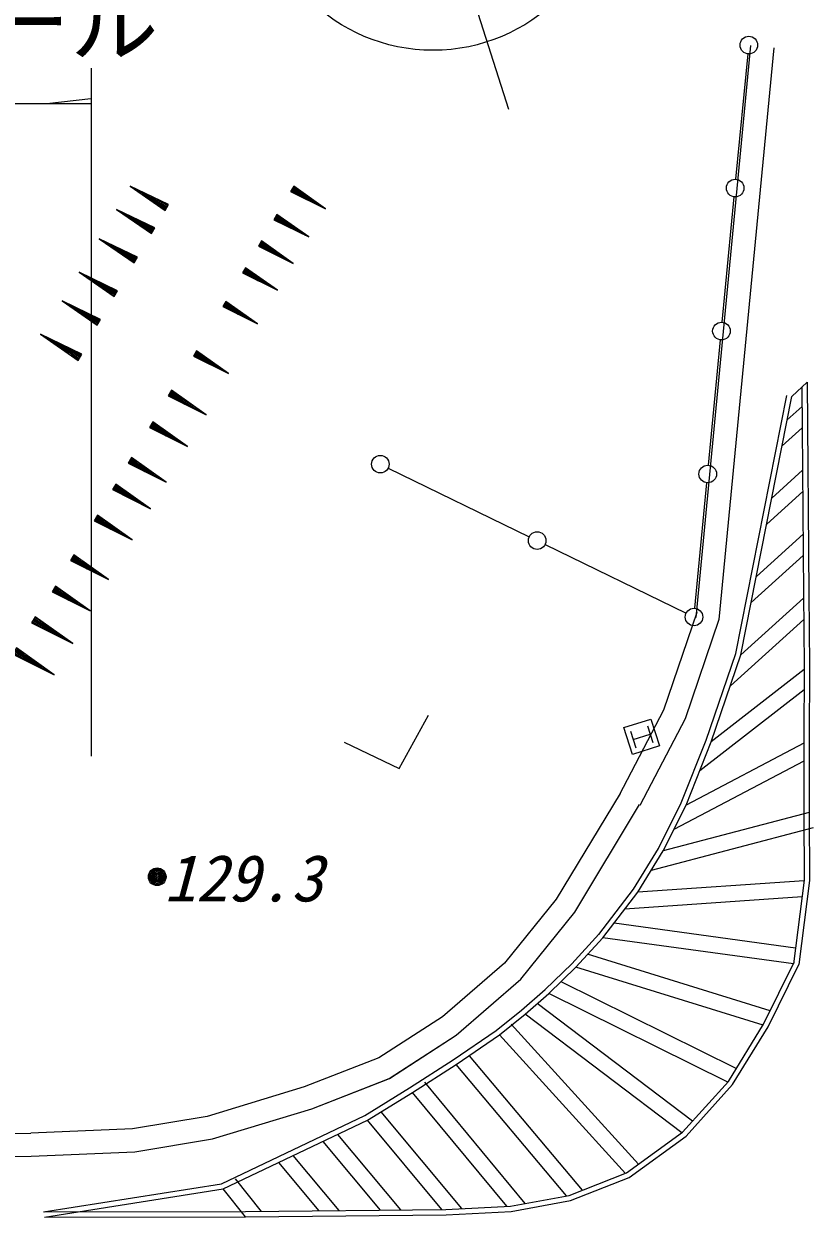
# Model space of a CAD drawing. Units: millimetres, scale not verified. Extents: x 40000 to 680000, y 20000 to 380000.
# Drawn here: x 519497 to 541828, y 275378 to 309124 of the extents above; entities that cross this region are included whole.
import ezdxf
from ezdxf.enums import TextEntityAlignment as Align

# ---------------------------------------------------------------- set-up
doc = ezdxf.new("R2010")
doc.units = ezdxf.units.MM
doc.header["$LTSCALE"] = 1000
doc.layers.add('M-BGD', color=7, linetype='Continuous', lineweight=25)
doc.layers.add('M-STR-STRC', color=7, linetype='Continuous', lineweight=25)
doc.styles.add('ＭＳ ゴシック', font='')
doc.styles.get('ＭＳ ゴシック').set_extended_font_data('MS Gothic')

# ---------------------------------------------------------------- blocks, each defined once
blk = doc.blocks.new('BUHIN122')
at = {"color": 7, "linetype": 'Continuous', "lineweight": 25}
blk.add_circle((0, 0), 249, dxfattribs=at)
blk = doc.blocks.new('BUHIN123')
at = {"color": 7, "linetype": 'Continuous', "lineweight": 25}
blk.add_circle((0, 0), 249, dxfattribs=at)
blk = doc.blocks.new('BUHIN124')
at = {"color": 7, "linetype": 'Continuous', "lineweight": 25}
blk.add_circle((0, 0), 249, dxfattribs=at)
blk = doc.blocks.new('BUHIN152')
at = {"color": 7, "linetype": 'Continuous', "lineweight": 25}
for p, q in [((-218, 313), (-318, 547)), ((-294, 557), (-78, 51)), ((65, -219), (-270, 567)), ((-246, 577), (205, -481)), ((113, -199), (-222, 587)), ((-204, 595), (11, 90)), ((-78, 373), (-177, 606))]:
    blk.add_line(p, q, dxfattribs=at)
blk.add_lwpolyline([(-347, 559), (255, -598), (-162, 638)], close=True, dxfattribs=at)
blk = doc.blocks.new('BUHIN153')
at = {"color": 7, "linetype": 'Continuous', "lineweight": 25}
for p, q in [((-220, 312), (-321, 544)), ((-297, 555), (-79, 51)), ((67, -219), (-273, 565)), ((-250, 575), (208, -480)), ((114, -198), (-226, 586)), ((-208, 594), (11, 90)), ((-80, 373), (-181, 605))]:
    blk.add_line(p, q, dxfattribs=at)
blk.add_lwpolyline([(-351, 556), (259, -596), (-166, 636)], close=True, dxfattribs=at)
blk = doc.blocks.new('BUHIN154')
at = {"color": 7, "linetype": 'Continuous', "lineweight": 25}
for p, q in [((-203, 288), (-296, 503)), ((-274, 512), (-73, 47)), ((62, -202), (-252, 522)), ((-230, 531), (192, -443)), ((106, -183), (-208, 541)), ((-192, 548), (10, 83)), ((-74, 344), (-167, 559))]:
    blk.add_line(p, q, dxfattribs=at)
blk.add_lwpolyline([(-324, 513), (239, -550), (-153, 587)], close=True, dxfattribs=at)
blk = doc.blocks.new('BUHIN155')
at = {"color": 7, "linetype": 'Continuous', "lineweight": 25}
for p, q in [((-187, 263), (-274, 460)), ((-253, 468), (-67, 43)), ((57, -185), (-233, 477)), ((-213, 486), (178, -405)), ((97, -167), (-193, 495)), ((-178, 502), (9, 76)), ((-69, 315), (-155, 511))]:
    blk.add_line(p, q, dxfattribs=at)
blk.add_lwpolyline([(-299, 469), (221, -504), (-143, 538)], close=True, dxfattribs=at)
blk = doc.blocks.new('BUHIN156')
at = {"color": 7, "linetype": 'Continuous', "lineweight": 25}
for p, q in [((258, -572), (-215, 477)), ((-117, 197), (234, -582)), ((-70, 218), (282, -561)), ((216, -590), (-9, -90)), ((305, -550), (79, -50)), ((225, -309), (329, -540)), ((86, -371), (190, -602))]:
    blk.add_line(p, q, dxfattribs=at)
blk.add_lwpolyline([(359, -551), (-267, 592), (175, -634)], close=True, dxfattribs=at)
blk = doc.blocks.new('BUHIN157')
at = {"color": 7, "linetype": 'Continuous', "lineweight": 25}
for p, q in [((238, -528), (-199, 440)), ((-108, 182), (216, -538)), ((-64, 201), (260, -518)), ((200, -545), (-9, -83)), ((282, -508), (73, -46)), ((208, -285), (304, -498)), ((79, -343), (175, -556))]:
    blk.add_line(p, q, dxfattribs=at)
blk.add_lwpolyline([(332, -509), (-247, 547), (162, -585)], close=True, dxfattribs=at)
blk = doc.blocks.new('BUHIN158')
at = {"color": 7, "linetype": 'Continuous', "lineweight": 25}
for centre, radius in [((0, 0), 250), ((0, 0), 219), ((0, 0), 188), ((0, 0), 156), ((0, 0), 125), ((0, 0), 93.8), ((0, -1), 62.5), ((0, 0), 31.2)]:
    blk.add_circle(centre, radius, dxfattribs=at)
blk = doc.blocks.new('BUHIN73')
at = {"color": 7, "linetype": 'Continuous', "lineweight": 25}
blk.add_line((63, 115), (-1032, 718), dxfattribs=at)

msp = doc.modelspace()

# ---------------------------------------------------------------- linework, layer by layer
at = {"layer": 'M-BGD'}
for p, q in [((525584, 330519), (533210, 306711)), ((538514, 292337), (540069, 308512)), ((538514, 292337), (540069, 308512)), ((538514, 292337), (540069, 308512)), ((540716, 308450), (539161, 292275)), ((540716, 308450), (539161, 292275)), ((540716, 308450), (539161, 292275)), ((539645, 304729), (539985, 308275)), ((539645, 304729), (539985, 308275)), ((521403, 307874), (521403, 288415)), ((509089, 306874), (521403, 306874)), ((539257, 300685), (539597, 304231)), ((539257, 300685), (539597, 304231)), ((538870, 296642), (539210, 300187)), ((538870, 296642), (539210, 300187)), ((529808, 296563), (533796, 294620)), ((529808, 296563), (533796, 294620)), ((538482, 292598), (538822, 296144)), ((538482, 292598), (538822, 296144)), ((534245, 294401), (538233, 292459)), ((534245, 294401), (538233, 292459)), ((537607, 289727), (538545, 292484)), ((537607, 289727), (538545, 292484)), ((537607, 289727), (538545, 292484)), ((539161, 292275), (538206, 289470)), ((539161, 292275), (538206, 289470)), ((539161, 292275), (538206, 289470)), ((536349, 287325), (537607, 289727)), ((536349, 287325), (537607, 289727)), ((536349, 287325), (537607, 289727)), ((538206, 289470), (536925, 287023)), ((538206, 289470), (536925, 287023)), ((538206, 289470), (536925, 287023)), ((537140, 289276), (537292, 288800)), ((536664, 289124), (536816, 288647)), ((536740, 288885), (537216, 289038)), ((536369, 287361), (534553, 284373)), ((536369, 287361), (534553, 284373)), ((536369, 287361), (534553, 284373)), ((535085, 283998), (536916, 287049)), ((535086, 283998), (536917, 287049)), ((535086, 283998), (536917, 287049)), ((535086, 283998), (536917, 287049)), ((534553, 284373), (533091, 282560)), ((534553, 284373), (533091, 282560)), ((534553, 284373), (533091, 282560)), ((533559, 282106), (535085, 283998)), ((533560, 282106), (535086, 283998)), ((533560, 282106), (535086, 283998)), ((533560, 282106), (535086, 283998)), ((533091, 282560), (531339, 281041)), ((533091, 282560), (531339, 281041)), ((533091, 282560), (531339, 281041)), ((531729, 280520), (533559, 282106)), ((531730, 280520), (533560, 282106)), ((531730, 280520), (533560, 282106)), ((531730, 280520), (533560, 282106)), ((531339, 281041), (529541, 279881)), ((531339, 281041), (529541, 279881)), ((531339, 281041), (529541, 279881)), ((529837, 279299), (531729, 280520)), ((529838, 279299), (531730, 280520)), ((529838, 279299), (531730, 280520)), ((529838, 279299), (531730, 280520)), ((529541, 279881), (527428, 279060)), ((529541, 279881), (527428, 279060)), ((529541, 279881), (527428, 279060)), ((527640, 278445), (529837, 279299)), ((527641, 278445), (529838, 279299)), ((527641, 278445), (529838, 279299)), ((527641, 278445), (529838, 279299)), ((527428, 279060), (524685, 278225)), ((527428, 279060), (524685, 278225)), ((527428, 279060), (524685, 278225)), ((524833, 277591), (527640, 278445)), ((524834, 277591), (527641, 278445)), ((524834, 277591), (527641, 278445)), ((524834, 277591), (527641, 278445)), ((524685, 278225), (522570, 277872)), ((524685, 278225), (522570, 277872)), ((524685, 278225), (522570, 277872)), ((509086, 277691), (519692, 277752)), ((514087, 277720), (519692, 277752)), ((514087, 277720), (519692, 277752)), ((522570, 277872), (519692, 277752)), ((522570, 277872), (519692, 277752)), ((522570, 277872), (519692, 277752)), ((522636, 277224), (524833, 277591)), ((522637, 277224), (524834, 277591)), ((522637, 277224), (524834, 277591)), ((522637, 277224), (524834, 277591)), ((509089, 277041), (519707, 277102)), ((509090, 277041), (519708, 277102)), ((514048, 277070), (519708, 277102)), ((514048, 277070), (519708, 277102)), ((519707, 277102), (522636, 277224)), ((519708, 277102), (522637, 277224)), ((519708, 277102), (522637, 277224)), ((519708, 277102), (522637, 277224))]:
    msp.add_line(p, q, dxfattribs=at)
msp.add_lwpolyline([(528560, 288813), (530111, 288070), (530941, 289576)], dxfattribs=at)
msp.add_lwpolyline([(536719, 288459), (536475, 289221), (537237, 289465), (537481, 288703)], close=True, dxfattribs=at)
for centre, radius in [((531075, 313377), 5000), ((523269, 285003), 250), ((523269, 285003), 219), ((523269, 285003), 188), ((523269, 285003), 156), ((523269, 285003), 125), ((523269, 285003), 93.8), ((523270, 285002), 62.5), ((523269, 285003), 31.3)]:
    msp.add_circle(centre, radius, dxfattribs=at)
at = {"layer": 'M-STR-STRC'}
for p, q in [((541659, 298995), (541227, 298589)), ((541659, 298995), (541227, 298589)), ((541659, 298995), (541704, 293016)), ((541659, 298995), (541704, 293016)), ((541510, 298855), (541554, 293014)), ((541510, 298855), (541554, 293014)), ((539641, 291319), (541080, 298618)), ((539641, 291319), (541080, 298618)), ((539786, 291280), (541227, 298589)), ((539786, 291280), (541227, 298589)), ((541514, 298307), (541097, 297930)), ((541514, 298307), (541097, 297930)), ((540952, 297191), (541518, 297704)), ((540952, 297191), (541518, 297704)), ((541528, 296498), (540660, 295713)), ((541528, 296498), (540660, 295713)), ((540515, 294974), (541532, 295895)), ((540515, 294974), (541532, 295895)), ((541541, 294690), (540223, 293497)), ((541541, 294690), (540223, 293497)), ((540077, 292758), (541546, 294087)), ((540077, 292758), (541546, 294087)), ((541554, 293014), (541575, 290978)), ((541554, 293014), (541575, 290978)), ((541704, 293016), (541725, 290977)), ((541704, 293016), (541725, 290977)), ((541555, 292881), (539786, 291280)), ((541555, 292881), (539786, 291280)), ((541561, 292280), (539487, 290403)), ((541561, 292280), (539487, 290403)), ((538806, 288871), (539641, 291319)), ((538806, 288871), (539641, 291319)), ((538947, 288819), (539786, 291280)), ((538947, 288819), (539786, 291280)), ((541575, 290978), (541569, 288862)), ((541575, 290978), (541569, 288862)), ((541725, 290977), (541719, 288862)), ((541725, 290977), (541719, 288862)), ((541574, 290861), (538947, 288819)), ((541574, 290861), (538947, 288819)), ((541573, 290290), (538619, 287995)), ((541573, 290290), (538619, 287995)), ((538098, 287091), (538806, 288871)), ((538098, 287091), (538806, 288871)), ((541569, 288862), (541563, 286819)), ((541569, 288862), (541563, 286819)), ((541719, 288862), (541713, 286820)), ((541719, 288862), (541713, 286820)), ((538235, 287029), (538947, 288819)), ((538235, 287029), (538947, 288819)), ((541569, 288783), (538235, 287029)), ((541569, 288783), (538235, 287029)), ((541567, 288274), (537889, 286339)), ((541567, 288274), (537889, 286339)), ((537454, 285807), (538098, 287091)), ((537454, 285807), (538098, 287091)), ((537586, 285734), (538235, 287029)), ((537586, 285734), (538235, 287029)), ((541713, 286820), (537586, 285734)), ((541713, 286820), (537586, 285734)), ((541563, 286819), (541578, 284910)), ((541563, 286819), (541578, 284910)), ((541713, 286820), (541728, 284901)), ((541713, 286820), (541728, 284901)), ((541828, 286385), (537245, 285179)), ((541828, 286385), (537245, 285179)), ((536746, 284654), (537454, 285807)), ((536746, 284654), (537454, 285807)), ((536870, 284568), (537586, 285734)), ((536870, 284568), (537586, 285734)), ((541576, 284891), (536870, 284568)), ((541576, 284891), (536870, 284568)), ((541578, 284910), (541275, 282537)), ((541578, 284910), (541275, 282537)), ((541728, 284901), (541424, 282518)), ((541728, 284901), (541424, 282518)), ((535760, 283372), (536746, 284654)), ((535760, 283372), (536746, 284654)), ((535879, 283281), (536870, 284568)), ((535879, 283281), (536870, 284568)), ((541518, 284436), (536504, 284092)), ((541518, 284436), (536504, 284092)), ((541332, 282984), (536195, 283691)), ((541332, 282984), (536195, 283691)), ((535000, 282545), (535769, 283382)), ((535000, 282545), (535769, 283382)), ((535111, 282444), (535879, 283281)), ((535111, 282444), (535879, 283281)), ((541275, 282538), (535879, 283281)), ((541275, 282538), (535879, 283281)), ((540615, 281214), (535448, 282811)), ((540615, 281214), (535448, 282811)), ((534249, 281811), (535000, 282545)), ((534249, 281811), (535000, 282545)), ((540427, 280833), (541289, 282584)), ((540427, 280833), (541289, 282584)), ((540558, 280761), (541424, 282518)), ((540558, 280761), (541424, 282518)), ((534354, 281704), (535111, 282444)), ((534354, 281704), (535111, 282444)), ((540413, 280805), (535111, 282444)), ((540413, 280805), (535111, 282444)), ((533577, 281228), (534249, 281811)), ((533577, 281228), (534249, 281811)), ((539652, 279578), (534695, 282037)), ((539652, 279578), (534695, 282037)), ((533676, 281115), (534354, 281704)), ((533676, 281115), (534354, 281704)), ((539414, 279194), (534354, 281704)), ((539414, 279194), (534354, 281704)), ((532858, 280654), (533577, 281228)), ((532858, 280654), (533577, 281228)), ((532952, 280537), (533676, 281115)), ((532952, 280537), (533676, 281115)), ((538111, 277761), (533676, 281115)), ((538111, 277761), (533676, 281115)), ((538414, 278096), (534023, 281416)), ((538414, 278096), (534023, 281416)), ((536886, 276876), (533285, 280839)), ((536886, 276876), (533285, 280839)), ((539429, 279217), (540427, 280833)), ((539429, 279217), (540427, 280833)), ((531640, 279822), (532858, 280654)), ((531640, 279822), (532858, 280654)), ((531725, 279698), (532952, 280537)), ((531725, 279698), (532952, 280537)), ((536520, 276610), (532952, 280537)), ((536520, 276610), (532952, 280537)), ((539549, 279127), (540558, 280761)), ((539549, 279127), (540558, 280761)), ((530410, 279032), (531640, 279822)), ((530410, 279032), (531640, 279822)), ((535302, 276140), (532107, 279943)), ((535302, 276140), (532107, 279943)), ((530491, 278905), (531725, 279698)), ((530491, 278905), (531725, 279698)), ((534851, 275978), (531725, 279698)), ((534851, 275978), (531725, 279698)), ((533683, 275765), (530837, 279193)), ((533683, 275765), (530837, 279193)), ((538130, 277782), (539429, 279217)), ((538130, 277782), (539429, 279217)), ((538231, 277670), (539549, 279127)), ((538231, 277670), (539549, 279127)), ((529147, 278248), (530410, 279032)), ((529147, 278248), (530410, 279032)), ((529219, 278116), (530491, 278905)), ((529219, 278116), (530491, 278905)), ((533166, 275684), (530491, 278905)), ((533166, 275684), (530491, 278905)), ((525090, 276320), (529147, 278248)), ((525090, 276320), (529147, 278248)), ((525135, 276175), (529219, 278116)), ((525135, 276175), (529219, 278116)), ((531326, 275591), (529219, 278116)), ((531326, 275591), (529219, 278116)), ((531888, 275619), (529605, 278355)), ((531888, 275619), (529605, 278355)), ((536549, 276631), (538130, 277782)), ((536549, 276631), (538130, 277782)), ((527960, 277517), (529580, 275576)), ((527960, 277517), (529580, 275576)), ((530161, 275582), (528379, 277717)), ((530161, 275582), (528379, 277717)), ((536622, 276498), (538231, 277670)), ((536622, 276498), (538231, 277670)), ((528419, 275563), (527120, 277118)), ((528419, 275563), (527120, 277118)), ((526701, 276919), (527838, 275556)), ((526701, 276919), (527838, 275556)), ((526223, 275538), (525486, 276457)), ((526223, 275538), (525486, 276457)), ((534921, 275990), (536549, 276631)), ((534921, 275990), (536549, 276631)), ((534962, 275845), (536622, 276498)), ((534962, 275845), (536622, 276498)), ((520055, 275526), (525090, 276320)), ((520055, 275526), (525090, 276320)), ((520079, 275378), (525135, 276175)), ((520079, 275378), (525135, 276175)), ((525771, 275383), (525135, 276175)), ((525771, 275383), (525135, 276175)), ((533268, 275689), (534921, 275990)), ((533268, 275689), (534921, 275990)), ((533285, 275540), (534962, 275845)), ((533285, 275540), (534962, 275845)), ((520079, 275528), (525769, 275533)), ((520079, 275528), (525769, 275533)), ((520079, 275378), (525771, 275383)), ((520079, 275378), (525771, 275383)), ((525769, 275533), (531438, 275596)), ((525769, 275533), (531438, 275596)), ((525771, 275383), (531446, 275447)), ((525771, 275383), (531446, 275447)), ((531438, 275596), (533268, 275689)), ((531438, 275596), (533268, 275689)), ((531446, 275447), (533285, 275540)), ((531446, 275447), (533285, 275540))]:
    msp.add_line(p, q, dxfattribs=at)

# ---------------------------------------------------------------- block references
at = {"layer": 'M-BGD', "rotation": 35.5247}
for name, p in [('BUHIN124', (540009, 308523)), ('BUHIN124', (540009, 308523)), ('BUHIN73', (521403, 306874)), ('BUHIN157', (523024, 304232)), ('BUHIN157', (523024, 304232)), ('BUHIN157', (523024, 304232)), ('BUHIN155', (527560, 304178)), ('BUHIN155', (527560, 304178)), ('BUHIN155', (527560, 304178)), ('BUHIN124', (539621, 304480)), ('BUHIN124', (539621, 304480)), ('BUHIN157', (522635, 303574)), ('BUHIN157', (522635, 303574)), ('BUHIN157', (522635, 303574)), ('BUHIN155', (527088, 303378)), ('BUHIN155', (527088, 303378)), ('BUHIN155', (527088, 303378)), ('BUHIN157', (522142, 302744)), ('BUHIN157', (522142, 302744)), ('BUHIN157', (522142, 302744)), ('BUHIN155', (526647, 302629)), ('BUHIN155', (526647, 302629)), ('BUHIN155', (526647, 302629)), ('BUHIN157', (521581, 301797)), ('BUHIN157', (521581, 301797)), ('BUHIN157', (521581, 301797)), ('BUHIN155', (526201, 301872)), ('BUHIN155', (526201, 301872)), ('BUHIN155', (526201, 301872)), ('BUHIN157', (521100, 300986)), ('BUHIN157', (521100, 300986)), ('BUHIN157', (521100, 300986)), ('BUHIN155', (525639, 300920)), ('BUHIN155', (525639, 300920)), ('BUHIN155', (525639, 300920)), ('BUHIN156', (520527, 300021)), ('BUHIN156', (520527, 300021)), ('BUHIN156', (520527, 300021)), ('BUHIN124', (539234, 300436)), ('BUHIN124', (539234, 300436)), ('BUHIN155', (524813, 299518)), ('BUHIN155', (524813, 299518)), ('BUHIN155', (524813, 299518)), ('BUHIN154', (524139, 298376)), ('BUHIN154', (524139, 298376)), ('BUHIN154', (524139, 298376)), ('BUHIN154', (523609, 297481)), ('BUHIN154', (523609, 297481)), ('BUHIN154', (523609, 297481)), ('BUHIN154', (523009, 296468)), ('BUHIN154', (523009, 296468)), ('BUHIN154', (523009, 296468)), ('BUHIN122', (529583, 296672)), ('BUHIN122', (529583, 296672)), ('BUHIN124', (538846, 296393)), ('BUHIN124', (538846, 296393)), ('BUHIN154', (522567, 295722)), ('BUHIN154', (522567, 295722)), ('BUHIN154', (522567, 295722)), ('BUHIN154', (522044, 294838)), ('BUHIN154', (522044, 294838)), ('BUHIN154', (522044, 294838)), ('BUHIN122', (534020, 294511)), ('BUHIN122', (534020, 294511)), ('BUHIN154', (521379, 293716)), ('BUHIN154', (521379, 293716)), ('BUHIN154', (521379, 293716)), ('BUHIN154', (520856, 292832)), ('BUHIN154', (520856, 292832)), ('BUHIN154', (520856, 292832)), ('BUHIN153', (520326, 291938)), ('BUHIN153', (520326, 291938)), ('BUHIN153', (520326, 291938)), ('BUHIN123', (538458, 292349)), ('BUHIN123', (538458, 292349)), ('BUHIN152', (519796, 291049)), ('BUHIN152', (519796, 291049)), ('BUHIN152', (519796, 291049)), ('BUHIN158', (523269, 285003)), ('BUHIN158', (523269, 285003))]:
    msp.add_blockref(name, p, dxfattribs=at)

# ---------------------------------------------------------------- texts
at = {"layer": 'M-BGD', "style": 'ＭＳ ゴシック'}
msp.add_text('ガードレール', height=1833, dxfattribs=at).set_placement((508305, 307692), align=Align.BOTTOM_LEFT)
at = {"layer": 'M-BGD', "style": 'ＭＳ ゴシック', "oblique": 15}
msp.add_text('129.3', height=1320, dxfattribs=at).set_placement((523464, 283909), align=Align.BOTTOM_LEFT)

doc.saveas('drawing.dxf')
